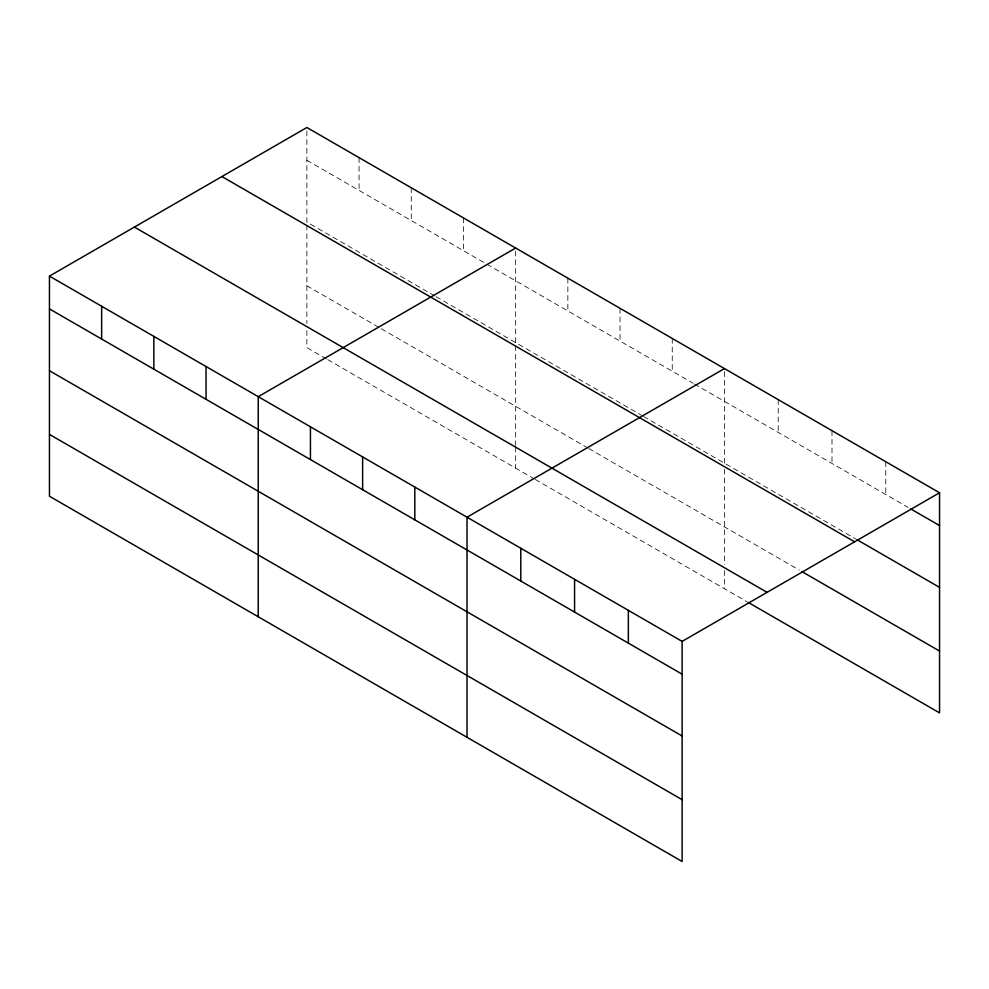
<?xml version="1.0" encoding="UTF-8"?>
<svg xmlns="http://www.w3.org/2000/svg" width="989" height="989" viewBox="0 0 989 989"><rect width="100%" height="100%" fill="white"/><g stroke="black" fill="none" stroke-linecap="round" stroke-linejoin="round"><path stroke-width="0.74" stroke-dasharray="4.95 3.71" d="M515.652 342.639L515.652 248.041M724.442 463.173L724.442 368.588M306.874 160.28L485.636 263.494M486.947 264.248L693.116 383.275M694.426 384.029L908.075 507.382M434.752 295.921L306.874 222.092L306.874 127.507M436.05 296.675L642.232 415.714M643.53 416.468L855.609 538.906M306.874 285.784L379.949 327.977M381.247 328.731L587.429 447.757M588.727 448.512L799.199 570.035M326.444 358.908L306.874 347.609L306.874 329.51M327.755 359.662L533.924 478.688M535.234 479.442L746.732 601.559M885.773 461.727L885.773 494.5M831.996 430.685L831.996 463.458M778.219 399.63L778.219 432.403M724.442 469.243L724.442 564.558M724.442 570.591L724.442 588.69M672.248 338.448L672.248 371.221M620.041 308.308L620.041 341.094M567.847 278.181L567.847 310.954M515.652 345.668L515.652 445.532M515.652 447.04L515.652 468.143M463.458 217.901L463.458 250.687M411.263 187.774L411.263 220.547M359.069 157.634L359.069 190.42M306.874 225.133L306.874 323.477"/><path stroke-width="1.48" d="M49.45 276.116L682.126 641.391L682.126 861.493L49.45 496.231L49.45 276.116L306.874 127.507L939.55 492.769L939.55 712.884L748.055 602.313M515.652 248.041L258.24 396.663L258.24 616.765M724.442 368.588L467.018 517.198L467.018 737.299M682.126 641.391L939.55 492.769M910.696 508.89L939.55 525.555M856.919 539.66L939.55 587.367M221.919 176.549L854.607 541.824M801.832 571.543L939.55 651.059M134.393 227.074L767.081 592.349M49.45 308.902L682.126 674.177M49.45 370.714L682.126 735.989M49.45 434.406L682.126 799.681M628.349 610.349L628.349 643.122M574.572 579.294L574.572 612.08M520.795 548.252L520.795 581.025M414.824 487.07L414.824 519.843M362.629 456.93L362.629 489.716M310.435 426.803L310.435 459.576M206.033 366.523L206.033 399.309M153.839 336.396L153.839 369.169M101.644 306.256L101.644 339.029"/></g></svg>
